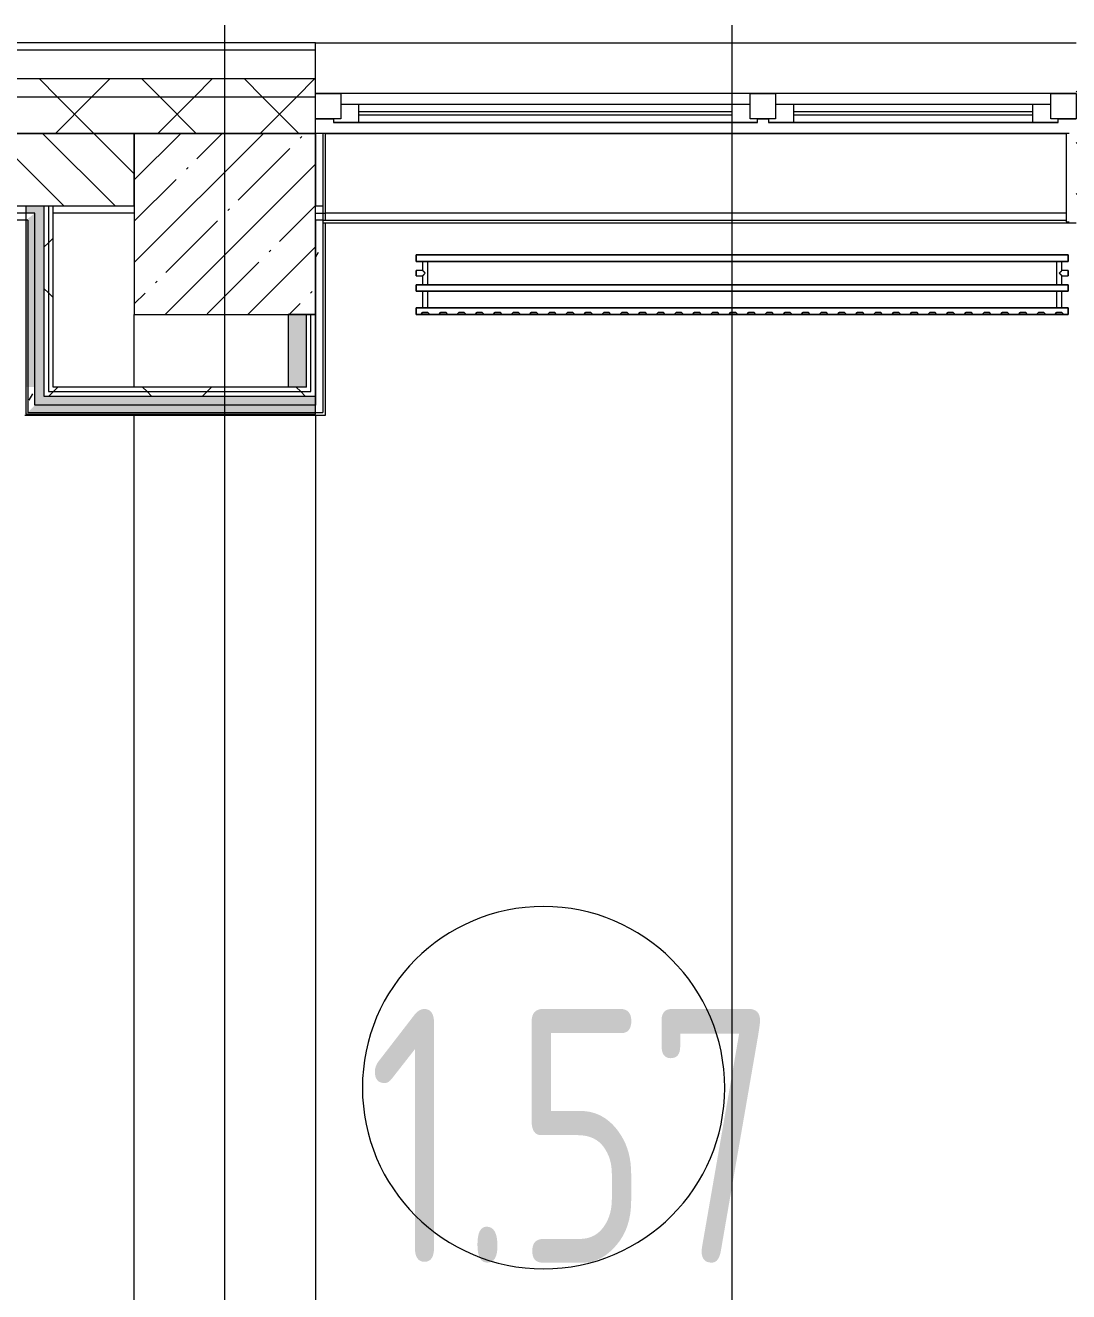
# Model space of a CAD drawing. Header units: millimetres. Extents: x -249154 to 415037, y -45458 to 354837.
# Drawn here: x 70074 to 72954, y 23767 to 27262 of the extents above; entities that cross this region are included whole.
import ezdxf

# ---------------------------------------------------------------- set-up
doc = ezdxf.new("R2010")
doc.units = ezdxf.units.MM
for name, color, linetype, lineweight in [('A-AREA-IDEN', 7, 'Continuous', 9), ('A-FLOR', 7, 'Continuous', 9), ('A-GLAZ', 7, 'Continuous', 9), ('A-GLAZ-1', 7, 'Continuous', 5), ('A-WALL', 7, 'Continuous', 5), ('I-WALL', 7, 'Continuous', 5), ('S-COLS', 7, 'Continuous', 9), ('S-COLS-1', 7, 'Continuous', 5), ('Оси', 7, 'Continuous', 9)]:
    doc.layers.add(name, color=color, linetype=linetype, lineweight=lineweight)
for name, color, linetype, lineweight, true_color in [('A-WALL-1', 9, 'Continuous', 5, 0x808080), ('A-WALL-FNSH-1', 9, 'Continuous', 5, 0x808080), ('M-EQPM-1', 7, 'Continuous', 9, 0xb2b2b2)]:
    doc.layers.add(name, color=color, linetype=linetype, lineweight=lineweight, true_color=true_color)
doc.styles.add('СПДС', font='ГОСТ тип А.ttf', dxfattribs={"width": 0.9})
pattern_1 = [(45, (64.7, -136.06), (-141.42136, 141.42136), []), (135, (64.7, -136.06), (-141.42136, -141.42136), [])]
pattern_2 = [(0, (64.7, -136.06), (243.84, 60.96), [20.117, -162.763, 20.117, -162.763, -975.36]), (0, (64.7, -136.06), (243.84, 60.96), [-365.76, 20.117, -345.643, 20.117, -162.763, -426.72]), (0, (64.7, -136.06), (243.84, 60.96), [-914.4, 20.117, -101.803, 20.117, -284.683]), (120, (156.14, -105.58), (-174.71291, 180.691634), [20.117, -162.763, 20.117, -162.763, -975.36]), (120, (156.14, -105.58), (-174.71291, 180.691634), [-365.76, 20.117, -345.643, 20.117, -162.763, -426.72]), (120, (156.14, -105.58), (-174.71291, 180.691634), [-914.4, 20.117, -101.803, 20.117, -284.683]), (240, (186.62, 16.34), (-69.12709, -241.651634), [20.117, -162.763, 20.117, -162.763, -975.36]), (240, (186.62, 16.34), (-69.12709, -241.651634), [-365.76, 20.117, -345.643, 20.117, -162.763, -426.72]), (240, (186.62, 16.34), (-69.12709, -241.651634), [-914.4, 20.117, -101.803, 20.117, -284.683])]
pattern_3 = [(45, (64.7, -136.06), (-212.132, 212.132), []), (135, (64.7, -136.06), (-212.132, -212.132), [])]

# ---------------------------------------------------------------- blocks, each defined once
blk = doc.blocks.new('120_Окно_СКБ_2Ст - 120_Окно_СКБ_2Ст 2100х2400 _мал створка справа_-19092174-Объем проектирования 1 этажа')
at = {"layer": 'A-GLAZ'}
for p, q in [((-1050, -75), (-1050, -5)), ((-1050, -5), (-980, -5)), ((-980, -5), (-980, -75)), ((150, -75), (150, -5)), ((150, -5), (220, -5)), ((220, -5), (220, -75)), ((980, -75), (980, -5)), ((980, -5), (1050, -5)), ((1050, -5), (1050, -75)), ((150, -35), (-980, -35)), ((-980, -35), (-980, -75)), ((-930, -85), (-930, -35)), ((100, -85), (100, -35)), ((150, -75), (150, -35)), ((980, -35), (220, -35)), ((220, -35), (220, -75)), ((270, -85), (270, -35)), ((930, -85), (930, -35)), ((980, -75), (980, -35)), ((-980, -75), (-1050, -75)), ((-980, -75), (-1000, -75)), ((-1000, -75), (-1000, -85)), ((-1000, -85), (170, -85)), ((170, -85), (-1000, -85)), ((220, -75), (150, -75)), ((170, -75), (150, -75)), ((170, -85), (170, -75)), ((220, -75), (200, -75)), ((200, -75), (200, -85)), ((200, -85), (1000, -85)), ((1000, -85), (200, -85)), ((1050, -75), (980, -75)), ((1000, -75), (980, -75)), ((1000, -85), (1000, -75))]:
    blk.add_line(p, q, dxfattribs=at)
at = {"layer": 'A-GLAZ-1'}
for p, q in [((1050, -5), (-1050, -5)), ((-930, -55), (100, -55)), ((100, -65), (-930, -65)), ((270, -55), (930, -55)), ((930, -65), (270, -65)), ((-1050, -75), (-1000, -75)), ((170, -75), (200, -75)), ((1000, -75), (1050, -75))]:
    blk.add_line(p, q, dxfattribs=at)
blk = doc.blocks.new('radiator_prado_classic_z_tip_30_po exemplyaru - Classic Z Тип 30-500-30677905-Объем проектирования 1 этажа')
at = {"layer": 'M-EQPM-1'}
for p, q in [((0, 228), (0, 210)), ((1800, 228), (0, 228)), ((0, 210), (0, 228)), ((0, 228), (12.5, 228)), ((0, 210), (1800, 210)), ((17.8, 210), (0, 210)), ((12.5, 228), (37.5, 228)), ((37.5, 228), (12.5, 228)), ((12.5, 228), (37.5, 228)), ((12.5, 228), (17.5, 223)), ((12.5, 228), (17.5, 223)), ((32.5, 223), (17.5, 223)), ((17.5, 223), (32.5, 223)), ((17.5, 210), (17.5, 164)), ((17.5, 210), (17.5, 164)), ((17.8, 210), (17.5, 210)), ((17.5, 210), (17.8, 210)), ((17.8, 210), (17.5, 210)), ((17.5, 210), (32.5, 210)), ((31.5, 210), (17.8, 210)), ((17.8, 210), (32.2, 210)), ((32.2, 210), (17.8, 210)), ((32.2, 210), (31.5, 210)), ((32.5, 210), (32.2, 210)), ((32.2, 210), (32.5, 210)), ((32.5, 210), (32.2, 210)), ((1767.8, 210), (32.2, 210)), ((32.5, 223), (37.5, 228)), ((37.5, 228), (32.5, 223)), ((32.5, 164), (32.5, 210)), ((32.5, 164), (32.5, 210)), ((37.5, 228), (62.5, 228)), ((62.5, 228), (87.5, 228)), ((87.5, 228), (62.5, 228)), ((62.5, 228), (87.5, 228)), ((62.5, 228), (67.5, 223)), ((62.5, 228), (67.5, 223)), ((82.5, 223), (67.5, 223)), ((67.5, 223), (82.5, 223)), ((82.5, 223), (87.5, 228)), ((87.5, 228), (82.5, 223)), ((87.5, 228), (112.5, 228)), ((112.5, 228), (137.5, 228)), ((137.5, 228), (112.5, 228)), ((112.5, 228), (137.5, 228)), ((112.5, 228), (117.5, 223)), ((112.5, 228), (117.5, 223)), ((132.5, 223), (117.5, 223)), ((117.5, 223), (132.5, 223)), ((132.5, 223), (137.5, 228)), ((137.5, 228), (132.5, 223)), ((137.5, 228), (162.5, 228)), ((162.5, 228), (187.5, 228)), ((187.5, 228), (162.5, 228)), ((162.5, 228), (187.5, 228)), ((162.5, 228), (167.5, 223)), ((162.5, 228), (167.5, 223)), ((182.5, 223), (167.5, 223)), ((167.5, 223), (182.5, 223)), ((182.5, 223), (187.5, 228)), ((187.5, 228), (182.5, 223)), ((187.5, 228), (212.5, 228)), ((212.5, 228), (237.5, 228)), ((237.5, 228), (212.5, 228)), ((212.5, 228), (237.5, 228)), ((212.5, 228), (217.5, 223)), ((212.5, 228), (217.5, 223)), ((232.5, 223), (217.5, 223)), ((217.5, 223), (232.5, 223)), ((232.5, 223), (237.5, 228)), ((237.5, 228), (232.5, 223)), ((237.5, 228), (262.5, 228)), ((262.5, 228), (287.5, 228)), ((287.5, 228), (262.5, 228)), ((262.5, 228), (287.5, 228)), ((262.5, 228), (267.5, 223)), ((262.5, 228), (267.5, 223)), ((282.5, 223), (267.5, 223)), ((267.5, 223), (282.5, 223)), ((282.5, 223), (287.5, 228)), ((287.5, 228), (282.5, 223)), ((287.5, 228), (312.5, 228)), ((312.5, 228), (337.5, 228)), ((337.5, 228), (312.5, 228)), ((312.5, 228), (337.5, 228)), ((312.5, 228), (317.5, 223)), ((312.5, 228), (317.5, 223)), ((332.5, 223), (317.5, 223)), ((317.5, 223), (332.5, 223)), ((332.5, 223), (337.5, 228)), ((337.5, 228), (332.5, 223)), ((337.5, 228), (362.5, 228)), ((362.5, 228), (387.5, 228)), ((387.5, 228), (362.5, 228)), ((362.5, 228), (387.5, 228)), ((362.5, 228), (367.5, 223)), ((362.5, 228), (367.5, 223)), ((382.5, 223), (367.5, 223)), ((367.5, 223), (382.5, 223)), ((382.5, 223), (387.5, 228)), ((387.5, 228), (382.5, 223)), ((387.5, 228), (412.5, 228)), ((412.5, 228), (437.5, 228)), ((437.5, 228), (412.5, 228)), ((412.5, 228), (437.5, 228)), ((412.5, 228), (417.5, 223)), ((412.5, 228), (417.5, 223)), ((432.5, 223), (417.5, 223)), ((417.5, 223), (432.5, 223)), ((432.5, 223), (437.5, 228)), ((437.5, 228), (432.5, 223)), ((437.5, 228), (462.5, 228)), ((462.5, 228), (487.5, 228)), ((487.5, 228), (462.5, 228)), ((462.5, 228), (487.5, 228)), ((462.5, 228), (467.5, 223)), ((462.5, 228), (467.5, 223)), ((482.5, 223), (467.5, 223)), ((467.5, 223), (482.5, 223)), ((482.5, 223), (487.5, 228)), ((487.5, 228), (482.5, 223)), ((487.8, 228), (512.5, 228)), ((512.5, 228), (537.5, 228)), ((537.5, 228), (512.5, 228)), ((512.5, 228), (537.5, 228)), ((512.5, 228), (517.5, 223)), ((512.5, 228), (517.5, 223)), ((532.5, 223), (517.5, 223)), ((517.5, 223), (532.5, 223)), ((532.5, 223), (537.5, 228)), ((537.5, 228), (532.5, 223)), ((537.5, 228), (562.5, 228)), ((562.5, 228), (587.5, 228)), ((587.5, 228), (562.5, 228)), ((562.5, 228), (587.5, 228)), ((562.5, 228), (567.5, 223)), ((562.5, 228), (567.5, 223)), ((582.5, 223), (567.5, 223)), ((567.5, 223), (582.5, 223)), ((582.5, 223), (587.5, 228)), ((587.5, 228), (582.5, 223)), ((587.5, 228), (612.5, 228)), ((612.5, 228), (637.5, 228)), ((637.5, 228), (612.5, 228)), ((612.5, 228), (637.5, 228)), ((612.5, 228), (617.5, 223)), ((612.5, 228), (617.5, 223)), ((632.5, 223), (617.5, 223)), ((617.5, 223), (632.5, 223)), ((632.5, 223), (637.5, 228)), ((637.5, 228), (632.5, 223)), ((637.5, 228), (662.5, 228)), ((662.5, 228), (687.5, 228)), ((687.5, 228), (662.5, 228)), ((662.5, 228), (687.5, 228)), ((662.5, 228), (667.5, 223)), ((662.5, 228), (667.5, 223)), ((682.5, 223), (667.5, 223)), ((667.5, 223), (682.5, 223)), ((682.5, 223), (687.5, 228)), ((687.5, 228), (682.5, 223)), ((687.5, 228), (712.5, 228)), ((712.5, 228), (737.5, 228)), ((737.5, 228), (712.5, 228)), ((712.5, 228), (737.5, 228)), ((712.5, 228), (717.5, 223)), ((712.5, 228), (717.5, 223)), ((732.5, 223), (717.5, 223)), ((717.5, 223), (732.5, 223)), ((732.5, 223), (737.5, 228)), ((737.5, 228), (732.5, 223)), ((737.5, 228), (762.5, 228)), ((762.5, 228), (787.5, 228)), ((787.5, 228), (762.5, 228)), ((762.5, 228), (787.5, 228)), ((762.5, 228), (767.5, 223)), ((762.5, 228), (767.5, 223)), ((782.5, 223), (767.5, 223)), ((767.5, 223), (782.5, 223)), ((782.5, 223), (787.5, 228)), ((787.5, 228), (782.5, 223)), ((787.5, 228), (812.5, 228)), ((812.5, 228), (837.5, 228)), ((837.5, 228), (812.5, 228)), ((812.5, 228), (837.5, 228)), ((812.5, 228), (817.5, 223)), ((812.5, 228), (817.5, 223)), ((832.5, 223), (817.5, 223)), ((817.5, 223), (832.5, 223)), ((832.5, 223), (837.5, 228)), ((837.5, 228), (832.5, 223)), ((837.5, 228), (862.5, 228)), ((862.5, 228), (887.5, 228)), ((887.5, 228), (862.5, 228)), ((862.5, 228), (887.5, 228)), ((862.5, 228), (867.5, 223)), ((862.5, 228), (867.5, 223)), ((882.5, 223), (867.5, 223)), ((867.5, 223), (882.5, 223)), ((882.5, 223), (887.5, 228)), ((887.5, 228), (882.5, 223)), ((887.5, 228), (912.5, 228)), ((912.5, 228), (937.5, 228)), ((937.5, 228), (912.5, 228)), ((912.5, 228), (937.5, 228)), ((912.5, 228), (917.5, 223)), ((912.5, 228), (917.5, 223)), ((932.5, 223), (917.5, 223)), ((917.5, 223), (932.5, 223)), ((932.5, 223), (937.5, 228)), ((937.5, 228), (932.5, 223)), ((937.5, 228), (962.5, 228)), ((962.5, 228), (987.5, 228)), ((987.5, 228), (962.5, 228)), ((962.5, 228), (987.5, 228)), ((962.5, 228), (967.5, 223)), ((962.5, 228), (967.5, 223)), ((982.5, 223), (967.5, 223)), ((967.5, 223), (982.5, 223)), ((982.5, 223), (987.5, 228)), ((987.5, 228), (982.5, 223)), ((987.5, 228), (1012.5, 228)), ((1012.5, 228), (1037.5, 228)), ((1037.5, 228), (1012.5, 228)), ((1012.5, 228), (1037.5, 228)), ((1012.5, 228), (1017.5, 223)), ((1012.5, 228), (1017.5, 223)), ((1032.5, 223), (1017.5, 223)), ((1017.5, 223), (1032.5, 223)), ((1032.5, 223), (1037.5, 228)), ((1037.5, 228), (1032.5, 223)), ((1037.5, 228), (1062.5, 228)), ((1062.5, 228), (1087.5, 228)), ((1087.5, 228), (1062.5, 228)), ((1062.5, 228), (1087.5, 228)), ((1062.5, 228), (1067.5, 223)), ((1062.5, 228), (1067.5, 223)), ((1082.5, 223), (1067.5, 223)), ((1067.5, 223), (1082.5, 223)), ((1082.5, 223), (1087.5, 228)), ((1087.5, 228), (1082.5, 223)), ((1087.5, 228), (1112.5, 228)), ((1112.5, 228), (1137.5, 228)), ((1137.5, 228), (1112.5, 228)), ((1112.5, 228), (1137.5, 228)), ((1112.5, 228), (1117.5, 223)), ((1112.5, 228), (1117.5, 223)), ((1132.5, 223), (1117.5, 223)), ((1117.5, 223), (1132.5, 223)), ((1132.5, 223), (1137.5, 228)), ((1137.5, 228), (1132.5, 223)), ((1137.5, 228), (1162.5, 228)), ((1162.5, 228), (1187.5, 228)), ((1187.5, 228), (1162.5, 228)), ((1162.5, 228), (1187.5, 228)), ((1162.5, 228), (1167.5, 223)), ((1162.5, 228), (1167.5, 223)), ((1182.5, 223), (1167.5, 223)), ((1167.5, 223), (1182.5, 223)), ((1182.5, 223), (1187.5, 228)), ((1187.5, 228), (1182.5, 223)), ((1187.5, 228), (1212.5, 228)), ((1212.5, 228), (1237.5, 228)), ((1237.5, 228), (1212.5, 228)), ((1212.5, 228), (1237.5, 228)), ((1212.5, 228), (1217.5, 223)), ((1212.5, 228), (1217.5, 223)), ((1232.5, 223), (1217.5, 223)), ((1217.5, 223), (1232.5, 223)), ((1232.5, 223), (1237.5, 228)), ((1237.5, 228), (1232.5, 223)), ((1237.5, 228), (1262.5, 228)), ((1262.5, 228), (1287.5, 228)), ((1287.5, 228), (1262.5, 228)), ((1262.5, 228), (1287.5, 228)), ((1262.5, 228), (1267.5, 223)), ((1262.5, 228), (1267.5, 223)), ((1282.5, 223), (1267.5, 223)), ((1267.5, 223), (1282.5, 223)), ((1282.5, 223), (1287.5, 228)), ((1287.5, 228), (1282.5, 223)), ((1287.5, 228), (1312.5, 228)), ((1312.5, 228), (1337.5, 228)), ((1337.5, 228), (1312.5, 228)), ((1312.5, 228), (1337.5, 228)), ((1312.5, 228), (1317.5, 223)), ((1312.5, 228), (1317.5, 223)), ((1332.5, 223), (1317.5, 223)), ((1317.5, 223), (1332.5, 223)), ((1332.5, 223), (1337.5, 228)), ((1337.5, 228), (1332.5, 223)), ((1337.5, 228), (1362.5, 228)), ((1362.5, 228), (1387.5, 228)), ((1387.5, 228), (1362.5, 228)), ((1362.5, 228), (1387.5, 228)), ((1362.5, 228), (1367.5, 223)), ((1362.5, 228), (1367.5, 223)), ((1382.5, 223), (1367.5, 223)), ((1367.5, 223), (1382.5, 223)), ((1382.5, 223), (1387.5, 228)), ((1387.5, 228), (1382.5, 223)), ((1387.5, 228), (1412.5, 228)), ((1412.5, 228), (1437.5, 228)), ((1437.5, 228), (1412.5, 228)), ((1412.5, 228), (1437.5, 228)), ((1412.5, 228), (1417.5, 223)), ((1412.5, 228), (1417.5, 223)), ((1432.5, 223), (1417.5, 223)), ((1417.5, 223), (1432.5, 223)), ((1432.5, 223), (1437.5, 228)), ((1437.5, 228), (1432.5, 223)), ((1437.5, 228), (1462.5, 228)), ((1462.5, 228), (1487.5, 228)), ((1487.5, 228), (1462.5, 228)), ((1462.5, 228), (1487.5, 228)), ((1462.5, 228), (1467.5, 223)), ((1462.5, 228), (1467.5, 223)), ((1482.5, 223), (1467.5, 223)), ((1467.5, 223), (1482.5, 223)), ((1482.5, 223), (1487.5, 228)), ((1487.5, 228), (1482.5, 223)), ((1487.5, 228), (1512.5, 228)), ((1512.5, 228), (1537.5, 228)), ((1537.5, 228), (1512.5, 228)), ((1512.5, 228), (1537.5, 228)), ((1512.5, 228), (1517.5, 223)), ((1512.5, 228), (1517.5, 223)), ((1532.5, 223), (1517.5, 223)), ((1517.5, 223), (1532.5, 223)), ((1532.5, 223), (1537.5, 228)), ((1537.5, 228), (1532.5, 223)), ((1537.5, 228), (1562.5, 228)), ((1562.5, 228), (1587.5, 228)), ((1587.5, 228), (1562.5, 228)), ((1562.5, 228), (1587.5, 228)), ((1562.5, 228), (1567.5, 223)), ((1562.5, 228), (1567.5, 223)), ((1582.5, 223), (1567.5, 223)), ((1567.5, 223), (1582.5, 223)), ((1582.5, 223), (1587.5, 228)), ((1587.5, 228), (1582.5, 223)), ((1587.5, 228), (1612.5, 228)), ((1612.5, 228), (1637.5, 228)), ((1637.5, 228), (1612.5, 228)), ((1612.5, 228), (1637.5, 228)), ((1612.5, 228), (1617.5, 223)), ((1612.5, 228), (1617.5, 223)), ((1632.5, 223), (1617.5, 223)), ((1617.5, 223), (1632.5, 223)), ((1632.5, 223), (1637.5, 228)), ((1637.5, 228), (1632.5, 223)), ((1637.5, 228), (1662.5, 228)), ((1662.5, 228), (1687.5, 228)), ((1687.5, 228), (1662.5, 228)), ((1662.5, 228), (1687.5, 228)), ((1662.5, 228), (1667.5, 223)), ((1662.5, 228), (1667.5, 223)), ((1682.5, 223), (1667.5, 223)), ((1667.5, 223), (1682.5, 223)), ((1682.5, 223), (1687.5, 228)), ((1687.5, 228), (1682.5, 223)), ((1687.5, 228), (1712.5, 228)), ((1712.5, 228), (1737.5, 228)), ((1737.5, 228), (1712.5, 228)), ((1712.5, 228), (1737.5, 228)), ((1712.5, 228), (1717.5, 223)), ((1712.5, 228), (1717.5, 223)), ((1732.5, 223), (1717.5, 223)), ((1717.5, 223), (1732.5, 223)), ((1732.5, 223), (1737.5, 228)), ((1737.5, 228), (1732.5, 223)), ((1737.5, 228), (1762.5, 228)), ((1762.5, 228), (1787.5, 228)), ((1787.5, 228), (1762.5, 228)), ((1762.5, 228), (1787.5, 228)), ((1762.5, 228), (1767.5, 223)), ((1762.5, 228), (1767.5, 223)), ((1782.5, 223), (1767.5, 223)), ((1767.5, 223), (1782.5, 223)), ((1767.5, 210), (1767.5, 164)), ((1767.5, 210), (1767.5, 164)), ((1767.8, 210), (1767.5, 210)), ((1767.5, 210), (1782.5, 210)), ((1767.8, 210), (1767.5, 210)), ((1767.5, 210), (1767.8, 210)), ((1782.2, 210), (1767.8, 210)), ((1782.2, 210), (1767.8, 210)), ((1767.8, 210), (1782.2, 210)), ((1782.5, 210), (1782.2, 210)), ((1782.5, 210), (1782.2, 210)), ((1782.2, 210), (1782.5, 210)), ((1800, 210), (1782.2, 210)), ((1782.5, 223), (1787.5, 228)), ((1787.5, 228), (1782.5, 223)), ((1782.5, 164), (1782.5, 210)), ((1782.5, 164), (1782.5, 210)), ((1787.5, 228), (1800, 228)), ((1800, 210), (1800, 228)), ((1800, 228), (1800, 210)), ((1800, 164), (0, 164)), ((0, 164), (0, 146)), ((0, 146), (0, 164)), ((0, 164), (17.8, 164)), ((0, 146), (1800, 146)), ((18.5, 146), (0, 146)), ((17.8, 164), (17.5, 164)), ((17.5, 164), (17.8, 164)), ((17.8, 164), (17.5, 164)), ((17.5, 164), (32.5, 164)), ((17.5, 146), (17.5, 121.5)), ((17.5, 146), (17.5, 121.5)), ((17.5, 146), (18.5, 146)), ((18.5, 146), (17.5, 146)), ((17.5, 146), (18.5, 146)), ((32.5, 146), (17.5, 146)), ((25, 164), (17.8, 164)), ((17.8, 164), (32.2, 164)), ((32.2, 164), (17.8, 164)), ((18.5, 146), (32.2, 146)), ((32.2, 146), (18.5, 146)), ((18.5, 146), (32.2, 146)), ((32.2, 164), (25, 164)), ((32.5, 164), (32.2, 164)), ((32.2, 164), (32.5, 164)), ((32.5, 164), (32.2, 164)), ((32.2, 164), (1767.8, 164)), ((32.2, 146), (32.5, 146)), ((32.5, 146), (32.2, 146)), ((32.2, 146), (32.5, 146)), ((1767.8, 146), (32.2, 146)), ((32.5, 82), (32.5, 146)), ((32.5, 82), (32.5, 146)), ((1767.8, 164), (1767.5, 164)), ((1767.5, 164), (1782.5, 164)), ((1767.8, 164), (1767.5, 164)), ((1767.5, 164), (1767.8, 164)), ((1767.5, 146), (1767.5, 82)), ((1767.5, 146), (1767.5, 82)), ((1767.5, 146), (1767.8, 146)), ((1782.5, 146), (1767.5, 146)), ((1767.5, 146), (1767.8, 146)), ((1767.8, 146), (1767.5, 146)), ((1782.2, 164), (1767.8, 164)), ((1782.2, 164), (1767.8, 164)), ((1767.8, 164), (1782.2, 164)), ((1767.8, 146), (1776.9, 146)), ((1767.8, 146), (1776.9, 146)), ((1776.9, 146), (1767.8, 146)), ((1776.9, 146), (1777.2, 146)), ((1776.9, 146), (1777.2, 146)), ((1777.2, 146), (1776.9, 146)), ((1777.2, 146), (1781.5, 146)), ((1777.2, 146), (1781.5, 146)), ((1781.5, 146), (1777.2, 146)), ((1781.5, 146), (1782.5, 146)), ((1781.5, 146), (1782.5, 146)), ((1782.5, 146), (1781.5, 146)), ((1800, 146), (1781.5, 146)), ((1782.5, 164), (1782.2, 164)), ((1782.5, 164), (1782.2, 164)), ((1782.2, 164), (1782.5, 164)), ((1782.2, 164), (1800, 164)), ((1782.5, 121.5), (1782.5, 146)), ((1782.5, 121.5), (1782.5, 146)), ((1800, 146), (1800, 164)), ((1800, 164), (1800, 146)), ((17.5, 121.5), (0, 121.5)), ((17.5, 121.5), (0, 121.5)), ((0, 121.5), (0, 120.5)), ((0, 106.5), (0, 121.5)), ((0, 120.5), (0, 107.5)), ((0, 120.5), (0, 119.3)), ((0, 114), (0, 120.5)), ((0, 120.5), (0, 120.5)), ((0, 119.3), (0, 117.8)), ((0, 117.8), (0, 114)), ((0, 114), (0, 110.3)), ((0, 107.5), (0, 114)), ((0, 110.3), (0, 108.7)), ((0, 108.7), (0, 107.5)), ((0, 107.5), (0, 106.5)), ((0, 107.5), (0, 107.5)), ((0, 106.5), (17.5, 106.5)), ((0, 106.5), (17.5, 106.5)), ((17.5, 106.5), (17.5, 82)), ((17.5, 106.5), (17.5, 82)), ((1800, 121.5), (1782.5, 121.5)), ((1800, 121.5), (1782.5, 121.5)), ((1782.5, 82), (1782.5, 106.5)), ((1782.5, 106.5), (1800, 106.5)), ((1782.5, 82), (1782.5, 106.5)), ((1782.5, 106.5), (1800, 106.5)), ((1800, 121.5), (1800, 106.5)), ((1800, 120.5), (1800, 121.5)), ((1800, 121.5), (1800, 120.5)), ((1800, 120.5), (1800, 121.5)), ((1800, 107.5), (1800, 120.5)), ((1800, 120.5), (1800, 107.5)), ((1800, 107.5), (1800, 120.5)), ((1800, 106.5), (1800, 107.5)), ((1800, 107.5), (1800, 106.5)), ((1800, 106.5), (1800, 107.5)), ((1800, 82), (0, 82)), ((0, 82), (0, 64)), ((0, 64), (0, 82)), ((0, 82), (18.5, 82)), ((18.5, 82), (17.5, 82)), ((17.5, 82), (18.5, 82)), ((18.5, 82), (17.5, 82)), ((17.5, 82), (32.5, 82)), ((32.2, 82), (18.5, 82)), ((18.5, 82), (32.2, 82)), ((32.2, 82), (18.5, 82)), ((32.5, 82), (32.2, 82)), ((32.2, 82), (32.5, 82)), ((32.5, 82), (32.2, 82)), ((32.2, 82), (1767.8, 82)), ((1767.8, 82), (1767.5, 82)), ((1767.5, 82), (1782.5, 82)), ((1767.8, 82), (1767.5, 82)), ((1767.5, 82), (1767.8, 82)), ((1776.9, 82), (1767.8, 82)), ((1776.9, 82), (1767.8, 82)), ((1767.8, 82), (1776.9, 82)), ((1777.2, 82), (1776.9, 82)), ((1777.2, 82), (1776.9, 82)), ((1776.9, 82), (1777.2, 82)), ((1781.5, 82), (1777.2, 82)), ((1781.5, 82), (1777.2, 82)), ((1777.2, 82), (1781.5, 82)), ((1782.5, 82), (1781.5, 82)), ((1782.5, 82), (1781.5, 82)), ((1781.5, 82), (1782.5, 82)), ((1781.5, 82), (1800, 82)), ((1800, 64), (1800, 82)), ((1800, 82), (1800, 64)), ((1800, 64), (0, 64)), ((0, 64), (1800, 64))]:
    blk.add_line(p, q, dxfattribs=at)
for points, knots in [([(18.5, 120.5), (18.4, 120.6), (18.3, 120.7), (18.1, 120.9), (17.9, 121.1), (17.8, 121.2), (17.7, 121.3), (17.5, 121.5), (17.5, 121.5), (17.5, 121.5)], [0.7142857, 0.7142857, 0.7142857, 0.7142857, 0.75, 0.7857143, 0.8214286, 0.8571429, 0.8928571, 0.9285714, 1, 1, 1, 1]), ([(17.5, 121.5), (17.5, 121.5), (17.5, 121.5), (17.7, 121.3), (17.8, 121.2), (17.9, 121.1), (18.1, 120.9), (18.3, 120.7), (18.4, 120.6), (18.5, 120.5)], [0, 0, 0, 0, 0.0714286, 0.1071429, 0.1428571, 0.1785714, 0.2142857, 0.25, 0.2857143, 0.2857143, 0.2857143, 0.2857143]), ([(17.5, 121.5), (17.5, 121.5), (17.5, 121.5), (17.7, 121.3), (17.8, 121.2), (17.9, 121.1), (18.1, 120.9), (18.3, 120.7), (18.4, 120.6), (18.5, 120.5)], [0, 0, 0, 0, 0.0714286, 0.1071429, 0.1428571, 0.1785714, 0.2142857, 0.25, 0.2857143, 0.2857143, 0.2857143, 0.2857143]), ([(25, 114), (24.5, 114.5), (23.6, 115.4), (22.4, 116.6), (21.6, 117.4), (21.1, 117.9), (20.8, 118.2), (20.5, 118.5), (20.2, 118.8), (19.8, 119.1), (19.6, 119.4), (19.3, 119.7), (19, 120), (18.7, 120.3), (18.5, 120.5), (18.3, 120.7), (18.1, 120.9), (17.9, 121.1), (17.8, 121.2), (17.7, 121.3), (17.5, 121.5), (17.5, 121.5), (17.5, 121.5)], [0, 0, 0, 0, 0.142857, 0.285714, 0.357143, 0.392857, 0.428571, 0.464286, 0.5, 0.535714, 0.571429, 0.607143, 0.642857, 0.678571, 0.714286, 0.75, 0.785714, 0.821429, 0.857143, 0.892857, 0.928571, 1, 1, 1, 1]), ([(17.5, 106.5), (17.5, 106.5), (17.5, 106.5), (17.7, 106.7), (17.8, 106.8), (17.9, 106.9), (18.1, 107.1), (18.3, 107.3), (18.5, 107.5), (18.7, 107.7), (19, 108), (19.3, 108.3), (19.6, 108.6), (19.8, 108.9), (20.3, 109.3), (20.7, 109.7), (21.1, 110.1), (21.6, 110.6), (22.4, 111.4), (23.6, 112.6), (24.5, 113.5), (25, 114)], [0, 0, 0, 0, 0.071429, 0.107143, 0.142857, 0.178571, 0.214286, 0.25, 0.285714, 0.321429, 0.357143, 0.392857, 0.428571, 0.464286, 0.5, 0.571429, 0.607143, 0.642857, 0.714286, 0.857143, 1, 1, 1, 1]), ([(17.5, 106.5), (17.5, 106.5), (17.5, 106.5), (17.7, 106.7), (17.8, 106.8), (17.9, 106.9), (18.1, 107.1), (18.3, 107.3), (18.4, 107.4), (18.5, 107.5)], [0, 0, 0, 0, 0.0714286, 0.1071429, 0.1428571, 0.1785714, 0.2142857, 0.25, 0.2857143, 0.2857143, 0.2857143, 0.2857143]), ([(18.5, 107.5), (18.4, 107.4), (18.3, 107.3), (18.1, 107.1), (17.9, 106.9), (17.8, 106.8), (17.7, 106.7), (17.5, 106.5), (17.5, 106.5), (17.5, 106.5)], [0.7142857, 0.7142857, 0.7142857, 0.7142857, 0.75, 0.7857143, 0.8214286, 0.8571429, 0.8928571, 0.9285714, 1, 1, 1, 1]), ([(18.5, 107.5), (18.4, 107.4), (18.3, 107.3), (18.1, 107.1), (17.9, 106.9), (17.8, 106.8), (17.7, 106.7), (17.5, 106.5), (17.5, 106.5), (17.5, 106.5)], [0.7142857, 0.7142857, 0.7142857, 0.7142857, 0.75, 0.7857143, 0.8214286, 0.8571429, 0.8928571, 0.9285714, 1, 1, 1, 1]), ([(22.1, 116.9), (21.9, 117.1), (21.6, 117.4), (21.1, 117.9), (20.8, 118.2), (20.5, 118.5), (20.2, 118.8), (19.9, 119.2), (19.7, 119.3), (19.6, 119.4)], [0.2857143, 0.2857143, 0.2857143, 0.2857143, 0.3571429, 0.3928571, 0.4285714, 0.4642857, 0.5, 0.5357143, 0.5714286, 0.5714286, 0.5714286, 0.5714286]), ([(19.6, 119.4), (19.7, 119.3), (19.9, 119.2), (20.3, 118.7), (20.7, 118.3), (21.1, 117.9), (21.6, 117.4), (21.9, 117.1), (22.1, 116.9)], [0.4285714, 0.4285714, 0.4285714, 0.4285714, 0.4642857, 0.5, 0.5714286, 0.6071429, 0.6428571, 0.7142857, 0.7142857, 0.7142857, 0.7142857]), ([(19.6, 119.4), (19.7, 119.3), (19.8, 119.1), (20.3, 118.7), (20.7, 118.3), (21.1, 117.9), (21.6, 117.4), (21.9, 117.1), (22.1, 116.9)], [0.4285714, 0.4285714, 0.4285714, 0.4285714, 0.4642857, 0.5, 0.5714286, 0.6071429, 0.6428571, 0.7142857, 0.7142857, 0.7142857, 0.7142857]), ([(19.6, 108.6), (19.7, 108.7), (19.9, 108.8), (20.3, 109.3), (20.7, 109.7), (21.1, 110.1), (21.6, 110.6), (21.9, 110.9), (22.1, 111.1)], [0.4285714, 0.4285714, 0.4285714, 0.4285714, 0.4642857, 0.5, 0.5714286, 0.6071429, 0.6428571, 0.7142857, 0.7142857, 0.7142857, 0.7142857]), ([(22.1, 111.1), (21.9, 110.9), (21.6, 110.6), (21.1, 110.1), (20.8, 109.8), (20.5, 109.5), (20.2, 109.2), (19.9, 108.8), (19.7, 108.7), (19.6, 108.6)], [0.2857143, 0.2857143, 0.2857143, 0.2857143, 0.3571429, 0.3928571, 0.4285714, 0.4642857, 0.5, 0.5357143, 0.5714286, 0.5714286, 0.5714286, 0.5714286]), ([(22.1, 111.1), (21.9, 110.9), (21.6, 110.6), (21.1, 110.1), (20.8, 109.8), (20.5, 109.5), (20.2, 109.2), (19.8, 108.9), (19.7, 108.7), (19.6, 108.6)], [0.2857143, 0.2857143, 0.2857143, 0.2857143, 0.3571429, 0.3928571, 0.4285714, 0.4642857, 0.5, 0.5357143, 0.5714286, 0.5714286, 0.5714286, 0.5714286]), ([(1775, 114), (1775.5, 114.5), (1776.4, 115.4), (1777.6, 116.6), (1778.4, 117.4), (1778.9, 117.9), (1779.2, 118.2), (1779.5, 118.5), (1779.8, 118.8), (1780.1, 119.2), (1780.4, 119.4), (1780.7, 119.7), (1781, 120), (1781.3, 120.3), (1781.5, 120.5), (1781.7, 120.7), (1781.9, 120.9), (1782.1, 121.1), (1782.2, 121.2), (1782.3, 121.3), (1782.5, 121.5), (1782.5, 121.5), (1782.5, 121.5)], [0, 0, 0, 0, 0.142857, 0.285714, 0.357143, 0.392857, 0.428571, 0.464286, 0.5, 0.535714, 0.571429, 0.607143, 0.642857, 0.678571, 0.714286, 0.75, 0.785714, 0.821429, 0.857143, 0.892857, 0.928571, 1, 1, 1, 1]), ([(1782.5, 106.5), (1782.5, 106.5), (1782.5, 106.5), (1782.3, 106.7), (1782.2, 106.8), (1782.1, 106.9), (1781.9, 107.1), (1781.7, 107.3), (1781.5, 107.5), (1781.3, 107.7), (1781, 108), (1780.7, 108.3), (1780.4, 108.6), (1780.1, 108.8), (1779.7, 109.3), (1779.3, 109.7), (1778.9, 110.1), (1778.4, 110.6), (1777.6, 111.4), (1776.4, 112.6), (1775.5, 113.5), (1775, 114)], [0, 0, 0, 0, 0.071429, 0.107143, 0.142857, 0.178571, 0.214286, 0.25, 0.285714, 0.321429, 0.357143, 0.392857, 0.428571, 0.464286, 0.5, 0.571429, 0.607143, 0.642857, 0.714286, 0.857143, 1, 1, 1, 1]), ([(1780.4, 119.4), (1780.3, 119.3), (1780.1, 119.2), (1779.7, 118.7), (1779.3, 118.3), (1778.9, 117.9), (1778.4, 117.4), (1778.1, 117.1), (1777.9, 116.9)], [0.4285714, 0.4285714, 0.4285714, 0.4285714, 0.4642857, 0.5, 0.5714286, 0.6071429, 0.6428571, 0.7142857, 0.7142857, 0.7142857, 0.7142857]), ([(1780.4, 119.4), (1780.3, 119.3), (1780.1, 119.2), (1779.7, 118.7), (1779.3, 118.3), (1778.9, 117.9), (1778.4, 117.4), (1778.1, 117.1), (1777.9, 116.9)], [0.4285714, 0.4285714, 0.4285714, 0.4285714, 0.4642857, 0.5, 0.5714286, 0.6071429, 0.6428571, 0.7142857, 0.7142857, 0.7142857, 0.7142857]), ([(1777.9, 116.9), (1778.1, 117.1), (1778.4, 117.4), (1778.9, 117.9), (1779.2, 118.2), (1779.5, 118.5), (1779.8, 118.8), (1780.1, 119.2), (1780.3, 119.3), (1780.4, 119.4)], [0.2857143, 0.2857143, 0.2857143, 0.2857143, 0.3571429, 0.3928571, 0.4285714, 0.4642857, 0.5, 0.5357143, 0.5714286, 0.5714286, 0.5714286, 0.5714286]), ([(1777.9, 111.1), (1778.1, 110.9), (1778.4, 110.6), (1778.9, 110.1), (1779.2, 109.8), (1779.5, 109.5), (1779.8, 109.2), (1780.1, 108.8), (1780.3, 108.7), (1780.4, 108.6)], [0.2857143, 0.2857143, 0.2857143, 0.2857143, 0.3571429, 0.3928571, 0.4285714, 0.4642857, 0.5, 0.5357143, 0.5714286, 0.5714286, 0.5714286, 0.5714286]), ([(1777.9, 111.1), (1778.1, 110.9), (1778.4, 110.6), (1778.9, 110.1), (1779.2, 109.8), (1779.5, 109.5), (1779.8, 109.2), (1780.1, 108.8), (1780.3, 108.7), (1780.4, 108.6)], [0.2857143, 0.2857143, 0.2857143, 0.2857143, 0.3571429, 0.3928571, 0.4285714, 0.4642857, 0.5, 0.5357143, 0.5714286, 0.5714286, 0.5714286, 0.5714286]), ([(1780.4, 108.6), (1780.3, 108.7), (1780.1, 108.8), (1779.7, 109.3), (1779.3, 109.7), (1778.9, 110.1), (1778.4, 110.6), (1778.1, 110.9), (1777.9, 111.1)], [0.4285714, 0.4285714, 0.4285714, 0.4285714, 0.4642857, 0.5, 0.5714286, 0.6071429, 0.6428571, 0.7142857, 0.7142857, 0.7142857, 0.7142857]), ([(1782.5, 121.5), (1782.5, 121.5), (1782.5, 121.5), (1782.3, 121.3), (1782.2, 121.2), (1782.1, 121.1), (1781.9, 120.9), (1781.7, 120.7), (1781.6, 120.6), (1781.5, 120.5)], [0, 0, 0, 0, 0.0714286, 0.1071429, 0.1428571, 0.1785714, 0.2142857, 0.25, 0.2857143, 0.2857143, 0.2857143, 0.2857143]), ([(1782.5, 121.5), (1782.5, 121.5), (1782.5, 121.5), (1782.3, 121.3), (1782.2, 121.2), (1782.1, 121.1), (1781.9, 120.9), (1781.7, 120.7), (1781.6, 120.6), (1781.5, 120.5)], [0, 0, 0, 0, 0.0714286, 0.1071429, 0.1428571, 0.1785714, 0.2142857, 0.25, 0.2857143, 0.2857143, 0.2857143, 0.2857143]), ([(1781.5, 120.5), (1781.6, 120.6), (1781.7, 120.7), (1781.9, 120.9), (1782.1, 121.1), (1782.2, 121.2), (1782.3, 121.3), (1782.5, 121.5), (1782.5, 121.5), (1782.5, 121.5)], [0.7142857, 0.7142857, 0.7142857, 0.7142857, 0.75, 0.7857143, 0.8214286, 0.8571429, 0.8928571, 0.9285714, 1, 1, 1, 1]), ([(1781.5, 107.5), (1781.6, 107.4), (1781.7, 107.3), (1781.9, 107.1), (1782.1, 106.9), (1782.2, 106.8), (1782.3, 106.7), (1782.5, 106.5), (1782.5, 106.5), (1782.5, 106.5)], [0.7142857, 0.7142857, 0.7142857, 0.7142857, 0.75, 0.7857143, 0.8214286, 0.8571429, 0.8928571, 0.9285714, 1, 1, 1, 1]), ([(1781.5, 107.5), (1781.6, 107.4), (1781.7, 107.3), (1781.9, 107.1), (1782.1, 106.9), (1782.2, 106.8), (1782.3, 106.7), (1782.5, 106.5), (1782.5, 106.5), (1782.5, 106.5)], [0.7142857, 0.7142857, 0.7142857, 0.7142857, 0.75, 0.7857143, 0.8214286, 0.8571429, 0.8928571, 0.9285714, 1, 1, 1, 1]), ([(1782.5, 106.5), (1782.5, 106.5), (1782.5, 106.5), (1782.3, 106.7), (1782.2, 106.8), (1782.1, 106.9), (1781.9, 107.1), (1781.7, 107.3), (1781.6, 107.4), (1781.5, 107.5)], [0, 0, 0, 0, 0.0714286, 0.1071429, 0.1428571, 0.1785714, 0.2142857, 0.25, 0.2857143, 0.2857143, 0.2857143, 0.2857143])]:
    blk.add_open_spline(points, degree=3, knots=knots, dxfattribs=at)
for points in [[(19.6, 119.4), (19.5, 119.5), (19.3, 119.7), (19, 120), (18.7, 120.3), (18.6, 120.4), (18.5, 120.5)], [(18.5, 120.5), (18.6, 120.4), (18.7, 120.3), (19, 120), (19.3, 119.7), (19.5, 119.5), (19.6, 119.4)], [(18.5, 120.5), (18.6, 120.4), (18.7, 120.3), (19, 120), (19.3, 119.7), (19.5, 119.5), (19.6, 119.4)], [(18.5, 107.5), (18.6, 107.6), (18.7, 107.7), (19, 108), (19.3, 108.3), (19.5, 108.5), (19.6, 108.6)], [(19.6, 108.6), (19.5, 108.5), (19.3, 108.3), (19, 108), (18.7, 107.7), (18.6, 107.6), (18.5, 107.5)], [(19.6, 108.6), (19.5, 108.5), (19.3, 108.3), (19, 108), (18.7, 107.7), (18.6, 107.6), (18.5, 107.5)], [(25, 114), (24.5, 114.5), (23.6, 115.4), (22.6, 116.4), (22.1, 116.9)], [(22.1, 116.9), (22.6, 116.4), (23.6, 115.4), (24.5, 114.5), (25, 114)], [(22.1, 116.9), (22.6, 116.4), (23.6, 115.4), (24.5, 114.5), (25, 114)], [(22.1, 111.1), (22.6, 111.6), (23.6, 112.6), (24.5, 113.5), (25, 114)], [(25, 114), (24.5, 113.5), (23.6, 112.6), (22.6, 111.6), (22.1, 111.1)], [(25, 114), (24.5, 113.5), (23.6, 112.6), (22.6, 111.6), (22.1, 111.1)], [(1777.9, 116.9), (1777.4, 116.4), (1776.4, 115.4), (1775.5, 114.5), (1775, 114)], [(1777.9, 116.9), (1777.4, 116.4), (1776.4, 115.4), (1775.5, 114.5), (1775, 114)], [(1775, 114), (1775.5, 114.5), (1776.4, 115.4), (1777.4, 116.4), (1777.9, 116.9)], [(1775, 114), (1775.5, 113.5), (1776.4, 112.6), (1777.4, 111.6), (1777.9, 111.1)], [(1775, 114), (1775.5, 113.5), (1776.4, 112.6), (1777.4, 111.6), (1777.9, 111.1)], [(1777.9, 111.1), (1777.4, 111.6), (1776.4, 112.6), (1775.5, 113.5), (1775, 114)], [(1781.5, 120.5), (1781.4, 120.4), (1781.3, 120.3), (1781, 120), (1780.7, 119.7), (1780.5, 119.5), (1780.4, 119.4)], [(1781.5, 120.5), (1781.4, 120.4), (1781.3, 120.3), (1781, 120), (1780.7, 119.7), (1780.5, 119.5), (1780.4, 119.4)], [(1780.4, 119.4), (1780.5, 119.5), (1780.7, 119.7), (1781, 120), (1781.3, 120.3), (1781.4, 120.4), (1781.5, 120.5)], [(1780.4, 108.6), (1780.5, 108.5), (1780.7, 108.3), (1781, 108), (1781.3, 107.7), (1781.4, 107.6), (1781.5, 107.5)], [(1780.4, 108.6), (1780.5, 108.5), (1780.7, 108.3), (1781, 108), (1781.3, 107.7), (1781.4, 107.6), (1781.5, 107.5)], [(1781.5, 107.5), (1781.4, 107.6), (1781.3, 107.7), (1781, 108), (1780.7, 108.3), (1780.5, 108.5), (1780.4, 108.6)]]:
    blk.add_open_spline(points, degree=3, dxfattribs=at)
blk = doc.blocks.new('Марка_Помещения - Номер-25198446-Объем проектирования 1 этажа')
at = {"layer": 'A-AREA-IDEN'}
for start, end in [(360, 180), (180, 360)]:
    blk.add_arc((0, 0), 2.5, start, end, dxfattribs=at)

msp = doc.modelspace()

# ---------------------------------------------------------------- hatches: boundary and pattern name
at = {"layer": 'A-WALL'}
h = msp.add_hatch(dxfattribs=at)
h.set_pattern_fill('FP_24', color=256, style=0, pattern_type=2)
h.set_pattern_definition(pattern_1)
h.paths.add_polyline_path([(84814.7, 27063.9), (85034.7, 27063.9), (85034.7, 27113.9), (80414.7, 27113.9), (80414.7, 27063.9), (84813, 27063.9)])
h.paths.add_polyline_path([(77314.7, 27063.9), (77314.7, 27113.9), (76414.7, 27113.9), (76414.7, 27063.9), (77106.8, 27063.9)])
h.paths.add_polyline_path([(74314.7, 27063.9), (74314.7, 27113.9), (72974.7, 27113.9), (72974.7, 27063.9), (74012.2, 27063.9)])
h.paths.add_polyline_path([(68274.7, 27063.9), (70874.7, 27063.9), (70874.7, 27113.9), (68274.7, 27113.9)])
h.paths.add_polyline_path([(66791.5, 27063.9), (67174.7, 27063.9), (67174.7, 27113.9), (66224.7, 27113.9), (66224.7, 27063.9)])
h.paths.add_polyline_path([(60069.7, 27063.9), (61124.7, 27063.9), (61124.7, 27113.9), (60069.7, 27113.9), (60069.7, 27073.9)])
h.paths.add_polyline_path([(57507.7, 27063.9), (57769.7, 27063.9), (57769.7, 27113.9), (56924.7, 27113.9), (56924.7, 27063.9)])
h.paths.add_polyline_path([(54824.7, 27063.9), (54824.7, 27113.9), (53924.7, 27113.9), (53924.7, 27063.9), (54413.1, 27063.9)])
h.paths.add_polyline_path([(50924.7, 27063.9), (51824.7, 27063.9), (51824.7, 27113.9), (50924.7, 27113.9), (50924.7, 27073.9)])
h.paths.add_polyline_path([(47724.7, 27063.9), (48824.7, 27063.9), (48824.7, 27113.9), (47724.7, 27113.9), (47724.7, 27073.9)])
h.paths.add_polyline_path([(43066.2, 27063.9), (44624.7, 27063.9), (44624.7, 27113.9), (42224.7, 27113.9), (42224.7, 27063.9), (42844.7, 27063.9)])
h = msp.add_hatch(dxfattribs=at)
h.set_pattern_fill('FP_24', color=256, style=0, pattern_type=2)
h.set_pattern_definition(pattern_1)
h.paths.add_polyline_path([(73604.7, 26963.9), (74314.7, 26963.9), (74314.7, 27063.9), (72974.7, 27063.9), (72974.7, 26963.9), (72980.6, 26963.9)])
h.paths.add_polyline_path([(42844.7, 26963.9), (44624.7, 26963.9), (44624.7, 27063.9), (42224.7, 27063.9), (42224.7, 26963.9), (42824.7, 26963.9)])
h.paths.add_polyline_path([(84327.5, 26963.9), (85034.7, 26963.9), (85034.7, 27063.9), (80414.7, 27063.9), (80414.7, 26963.9), (84164.7, 26963.9)])
h.paths.add_polyline_path([(47724.7, 26963.9), (48824.7, 26963.9), (48824.7, 27063.9), (47724.7, 27063.9), (47724.7, 27003.6)])
h.paths.add_polyline_path([(50924.7, 26963.9), (51824.7, 26963.9), (51824.7, 27063.9), (50924.7, 27063.9), (50924.7, 27003.9)])
h.paths.add_polyline_path([(53924.7, 26963.9), (54824.7, 26963.9), (54824.7, 27063.9), (53924.7, 27063.9), (53924.7, 27003.9)])
h.paths.add_polyline_path([(57414.7, 26963.9), (57769.7, 26963.9), (57769.7, 27063.9), (56924.7, 27063.9), (56924.7, 26963.9)])
h.paths.add_polyline_path([(77106.8, 26963.9), (77314.7, 26963.9), (77314.7, 27063.9), (76414.7, 27063.9), (76414.7, 26963.9), (76814.7, 26963.9)])
h.paths.add_polyline_path([(60069.7, 26963.9), (61124.7, 26963.9), (61124.7, 27063.9), (60069.7, 27063.9), (60069.7, 27003.9)])
h.paths.add_polyline_path([(67124.7, 26963.9), (67142.7, 26965.9), (67142.7, 26973.9), (67174.7, 26973.9), (67174.7, 27063.9), (66224.7, 27063.9), (66224.7, 26963.9), (66824.7, 26963.9)])
h.paths.add_polyline_path([(70374.7, 26963.9), (70874.7, 26963.9), (70874.7, 27063.9), (68274.7, 27063.9), (68274.7, 26973.9), (68306.7, 26973.9), (68306.7, 26965.9), (70041.4, 26963.9)])
h = msp.add_hatch(dxfattribs=at)
h.set_pattern_fill('FP_2', color=256, style=0, pattern_type=2)
h.set_pattern_definition([(135, (64.7, -136.06), (-70.71068, -70.71068), [])])
h.paths.add_polyline_path([(42824.7, 26763.9), (44624.7, 26763.9), (44624.7, 26963.9), (42824.7, 26963.9), (42824.7, 26886.2)])
h.paths.add_polyline_path([(56924.7, 26763.9), (57769.7, 26763.9), (57769.7, 26963.9), (56924.7, 26963.9), (56924.7, 26886.2)])
h.paths.add_polyline_path([(80714.7, 26763.9), (80714.7, 26963.9), (80414.7, 26963.9), (80414.7, 26763.9)])
h.paths.add_polyline_path([(54224.7, 26763.9), (54224.7, 26963.9), (53924.7, 26963.9), (53924.7, 26763.9)])
h.paths.add_polyline_path([(76814.7, 26763.9), (76814.7, 26963.9), (76414.7, 26963.9), (76414.7, 26763.9), (76591, 26763.9)])
h.paths.add_polyline_path([(60069.7, 26763.9), (60224.7, 26763.9), (60224.7, 26963.9), (60069.7, 26963.9), (60069.7, 26800.4)])
h.paths.add_polyline_path([(60824.7, 26763.9), (61124.7, 26763.9), (61124.7, 26963.9), (60824.7, 26963.9), (60824.7, 26817.8)])
h.paths.add_polyline_path([(74314.7, 26763.9), (74314.7, 26963.9), (74104.7, 26963.9), (74104.7, 26763.9)])
h.paths.add_polyline_path([(47724.7, 26763.9), (48224.7, 26763.9), (48223.9, 26963.9), (47724.7, 26963.9), (47724.7, 26886.2)])
h.paths.add_polyline_path([(51464.7, 26763.9), (51824.7, 26763.9), (51824.7, 26963.9), (50924.7, 26963.9), (50924.7, 26763.9), (51406.5, 26763.9)])
h.paths.add_polyline_path([(73604.7, 26763.9), (73604.7, 26963.9), (72974.7, 26963.9), (72974.7, 26763.9), (73496.4, 26763.9)])
h.paths.add_polyline_path([(66848.7, 26763.9), (67124.7, 26763.9), (67124.7, 26963.9), (66824.7, 26963.9), (66824.7, 26763.9)])
h.paths.add_polyline_path([(70374.7, 26763.9), (70374.7, 26963.9), (68274.7, 26963.9), (68270.7, 26763.9), (69886.1, 26763.9)])
at = {"layer": 'I-WALL'}
h = msp.add_hatch(dxfattribs=at)
h.set_pattern_fill('FP_191', color=256, style=0, pattern_type=2)
h.set_pattern_definition(pattern_2)
h.paths.add_polyline_path([(68515.6, 26723.9), (70075.3, 26726.1), (70100.3, 26743.9), (68494.7, 26743.9), (68494.7, 26723.9)])
for points in [[(70100.3, 26238.9), (70125.3, 26238.9), (70125.3, 26763.9), (70075.3, 26763.9), (70075.3, 26743.9), (70100.3, 26743.9), (70075.3, 26723.9), (70075.3, 26263.9), (70100.3, 26263.9), (70100.3, 26245.2)], [(70849.7, 26263.9), (70849.7, 26463.9), (70799.7, 26463.9), (70799.7, 26263.9)], [(70415.1, 26188.9), (70874.7, 26188.9), (70874.7, 26238.9), (70100.3, 26238.9), (70100.3, 26213.9), (70080.3, 26193.9), (70075.3, 26193.9), (70075.3, 26188.9), (70401.8, 26188.9)]]:
    msp.add_hatch(color=256, dxfattribs=at).paths.add_polyline_path(points)
h = msp.add_hatch(dxfattribs=at)
h.set_pattern_fill('FP_192', color=256, style=0, pattern_type=2)
h.set_pattern_definition(pattern_3)
h.paths.add_polyline_path([(70125.3, 26251.4), (70137.8, 26251.4), (70137.8, 26763.9), (70125.3, 26763.9), (70125.3, 26263.9)])
h = msp.add_hatch(dxfattribs=at)
h.set_pattern_fill('FP_192', color=256, style=0, pattern_type=2)
h.set_pattern_definition(pattern_3)
h.paths.add_polyline_path([(70137.8, 26263.9), (70150.3, 26263.9), (70150.3, 26763.9), (70137.8, 26763.9), (70137.8, 26356.2)])
h = msp.add_hatch(dxfattribs=at)
h.set_pattern_fill('FP_191', color=256, style=0, pattern_type=2)
h.set_pattern_definition(pattern_2)
h.paths.add_polyline_path([(70902.7, 26723.9), (70902.7, 26743.9), (70894.7, 26743.9), (70895, 26723.9)])
h.paths.add_polyline_path([(72980.6, 26723.9), (73604.7, 26723.9), (73604.7, 26743.9), (72974.7, 26743.9), (72974.7, 26723.9)])
h = msp.add_hatch(dxfattribs=at)
h.set_pattern_fill('FP_191', color=256, style=0, pattern_type=2)
h.set_pattern_definition(pattern_2)
h.paths.add_polyline_path([(70892.5, 26213.9), (70894.7, 26213.9), (70894.7, 26723.9), (70874.7, 26723.9), (70874.7, 26213.9)])
h = msp.add_hatch(dxfattribs=at)
h.set_pattern_fill('FP_191', color=256, style=0, pattern_type=2)
h.set_pattern_definition(pattern_2)
h.paths.add_polyline_path([(70080.3, 26193.9), (70100.3, 26213.9), (70098.3, 26263.9), (70080.3, 26263.9), (70080.3, 26213.9)])
h = msp.add_hatch(dxfattribs=at)
h.set_pattern_fill('FP_192', color=256, style=0, pattern_type=2)
h.set_pattern_definition(pattern_3)
h.paths.add_polyline_path([(70849.7, 26238.9), (70874.7, 26238.9), (70874.7, 26251.4), (70125.3, 26251.2), (70125.3, 26238.9), (70799.7, 26238.9)])
h = msp.add_hatch(dxfattribs=at)
h.set_pattern_fill('FP_192', color=256, style=0, pattern_type=2)
h.set_pattern_definition(pattern_3)
h.paths.add_polyline_path([(70849.7, 26251.4), (70862.2, 26251.4), (70862.2, 26263.9), (70137.8, 26263.9), (70137.8, 26251.4), (70799.7, 26251.4)])
at = {"layer": 'S-COLS-1'}
h = msp.add_hatch(dxfattribs=at)
h.set_pattern_fill('FP_1', color=256, style=0, pattern_type=2)
h.set_pattern_definition([(45, (64.7, -136.06), (-114.04925, 114.04925), []), (45, (178.75, -136.06), (-114.04925, 114.04925), [201.612, -40.322, 6.706, -33.617])])
h.paths.add_polyline_path([(70874.7, 26463.9), (70874.7, 26963.9), (70374.7, 26963.9), (70374.7, 26463.9), (70401.8, 26463.9)])

# ---------------------------------------------------------------- linework, layer by layer
at = {"layer": 'A-FLOR'}
for p, q in [((70374.7, 26263.9), (70374.7, 26463.9)), ((70374.7, 26463.9), (70799.7, 26463.9)), ((70374.7, 23091.8), (70374.7, 26185.9)), ((70874.7, 26186.1), (70874.7, 23091.9))]:
    msp.add_line(p, q, dxfattribs=at)
at = {"layer": 'A-WALL'}
for p, q in [((70874.7, 27193.9), (68274.7, 27193.9)), ((70874.7, 27213.9), (72974.7, 27213.9)), ((70874.7, 27113.9), (68274.7, 27113.9)), ((70874.7, 27063.9), (68274.7, 27063.9)), ((70374.7, 26963.9), (68270.7, 26963.9)), ((68274.7, 26963.9), (70874.7, 26963.9)), ((70374.7, 26763.9), (70374.7, 26963.9)), ((72946.7, 26963.9), (70902.7, 26963.9)), ((70125.3, 26763.9), (70125.3, 26238.9)), ((70137.8, 26763.9), (70137.8, 26251.4)), ((70894.7, 26743.9), (70902.7, 26743.9)), ((70080.3, 26723.9), (68494.7, 26723.9)), ((70080.3, 26723.9), (70080.3, 26193.9)), ((70894.7, 26723.9), (70894.7, 26213.9)), ((70849.7, 26263.9), (70849.7, 26463.9)), ((70862.2, 26251.4), (70862.2, 26463.9)), ((70137.8, 26251.4), (70862.2, 26251.4)), ((70125.3, 26238.9), (70874.7, 26238.9))]:
    msp.add_line(p, q, dxfattribs=at)
at = {"layer": 'A-WALL-1'}
for p, q in [((70874.7, 26963.9), (70874.7, 27193.9)), ((70894.7, 26963.9), (70874.7, 26963.9)), ((70874.7, 26963.9), (70874.7, 26763.9)), ((68270.7, 26763.9), (70374.7, 26763.9)), ((70100.3, 26743.9), (68474.7, 26743.9)), ((70075.3, 26763.9), (70075.3, 26188.9)), ((70100.3, 26213.9), (70100.3, 26743.9)), ((70150.3, 26263.9), (70150.3, 26763.9)), ((70874.7, 26763.9), (70894.7, 26763.9)), ((70902.7, 26723.9), (70902.7, 26743.9)), ((70894.7, 26723.9), (70874.7, 26723.9)), ((70874.7, 26723.9), (70874.7, 26213.9)), ((70799.7, 26463.9), (70799.7, 26263.9)), ((70874.7, 26463.9), (70799.7, 26463.9)), ((70874.7, 26188.9), (70874.7, 26463.9)), ((70849.7, 26263.9), (70150.3, 26263.9)), ((70874.7, 26213.9), (70100.3, 26213.9)), ((70075.3, 26188.9), (70874.7, 26188.9)), ((70080.3, 26193.9), (70894.7, 26193.9))]:
    msp.add_line(p, q, dxfattribs=at)
at = {"layer": 'A-WALL-FNSH-1'}
for p, q in [((70874.7, 27213.9), (68274.7, 27213.9)), ((70874.7, 27193.9), (70874.7, 27213.9)), ((70902.7, 26963.9), (70894.7, 26963.9)), ((70894.7, 26963.9), (70894.7, 26723.9)), ((70902.7, 26743.9), (70902.7, 26963.9)), ((72954.7, 26963.9), (72946.7, 26963.9)), ((72946.7, 26963.9), (72946.7, 26719.9)), ((70894.7, 26723.9), (70902.7, 26723.9)), ((70902.7, 26715.9), (70894.7, 26715.9)), ((70902.7, 26185.9), (70902.7, 26715.9)), ((72946.7, 26719.9), (72954.7, 26719.9)), ((70894.7, 26213.9), (70894.7, 26193.9)), ((70072.3, 26185.9), (70902.7, 26185.9))]:
    msp.add_line(p, q, dxfattribs=at)
at = {"layer": 'I-WALL'}
for p, q in [((70902.7, 26963.9), (72946.7, 26963.9)), ((70374.7, 26743.9), (70150.3, 26743.9)), ((70874.7, 26743.9), (70874.7, 26743.9)), ((70874.7, 26743.9), (70894.7, 26743.9)), ((72946.7, 26743.9), (70902.7, 26743.9)), ((70902.7, 26723.9), (72946.7, 26723.9)), ((72974.7, 26715.9), (70902.7, 26715.9))]:
    msp.add_line(p, q, dxfattribs=at)
at = {"layer": 'S-COLS'}
msp.add_line((70374.7, 26963.9), (70374.7, 26763.9), dxfattribs=at)
at = {"layer": 'S-COLS-1'}
for p, q in [((70874.7, 26963.9), (70374.7, 26963.9)), ((70874.7, 26463.9), (70874.7, 26963.9)), ((70374.7, 26763.9), (70374.7, 26463.9)), ((70374.7, 26463.9), (70874.7, 26463.9))]:
    msp.add_line(p, q, dxfattribs=at)
at = {"layer": 'Оси'}
for points in [[(70624.7, -2042.3), (70624.7, 2957.7), (70624.7, 22262), (70624.7, 27262)], [(72024.7, -2042.3), (72024.7, 2957.7), (72024.7, 22262), (72024.7, 27262)]]:
    msp.add_lwpolyline(points, dxfattribs=at)

# ---------------------------------------------------------------- block references
at = {"layer": 'A-AREA-IDEN', "xscale": 199.9999999999999, "yscale": 199.9999999999999, "zscale": 199.9999999999999}
msp.add_blockref('Марка_Помещения - Номер-25198446-Объем проектирования 1 этажа', (71504.3, 24330.3), dxfattribs=at)
at = {"layer": 'A-GLAZ', "color": 3}
msp.add_blockref('120_Окно_СКБ_2Ст - 120_Окно_СКБ_2Ст 2100х2400 _мал створка справа_-19092174-Объем проектирования 1 этажа', (71924.7, 27078.9), dxfattribs=at)
at = {"layer": 'M-EQPM-1', "rotation": 180}
msp.add_blockref('radiator_prado_classic_z_tip_30_po exemplyaru - Classic Z Тип 30-500-30677905-Объем проектирования 1 этажа', (72952.7, 26692.2), dxfattribs=at)

# ---------------------------------------------------------------- texts
at = {"layer": 'A-AREA-IDEN', "insert": (71020.5, 24547.5), "char_height": 700, "width": 1212.151, "attachment_point": 1, "style": 'СПДС'}
msp.add_mtext('1.57', dxfattribs=at)

doc.saveas('drawing.dxf')
